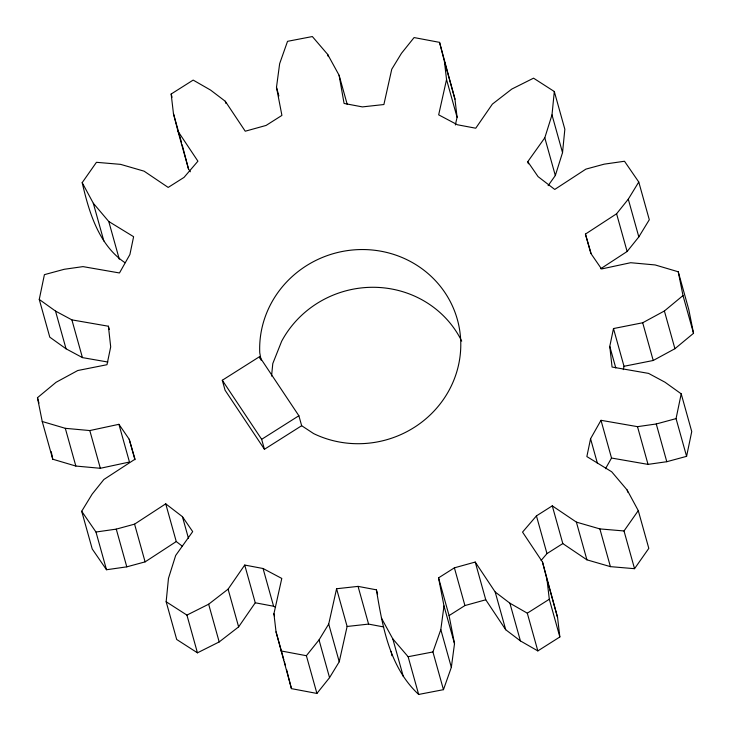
<?xml version="1.0" encoding="UTF-8"?>
<svg xmlns="http://www.w3.org/2000/svg" width="731" height="731" viewBox="0 0 731 731"><rect width="100%" height="100%" fill="white"/><g stroke="black" fill="none" stroke-linecap="round" stroke-linejoin="round"><path stroke-width="1.1" d="M377.598 594.139L376.392 589.826L358.053 586.381L336.58 588.747L347.115 626.467L339.239 661.774L329.553 677.655L316.916 693.436L291.441 688.639L276.035 631.84L273.924 613.738L281.791 578.44L263.059 568.508L244.721 565.054L255.256 602.783L238.626 626.887L219.19 641.937L197.452 652.829L176.692 639.479L166.156 601.75L168.468 578.376L175.678 555.459L192.692 531.611L182.421 516.662L165.727 503.823L134.568 524.145L116.266 529.125L95.971 532.022L81.698 511.261L92.179 494.092L103.875 479.499L135.034 459.178L129.204 439.258L118.925 424.309L89.803 430.559L65.306 428.32L42.234 421.504L37.464 397.71L56.077 382.286L77.778 370.516L106.991 364.714L110.692 346.887L108.398 326.227L71.894 319.876L55.51 311.077L39.255 299.436L44.408 274.655L64.209 269.291L82.968 266.614L119.473 272.965L129.899 254.534L133.609 236.698L108.764 221.493L93.312 203.255L82.192 182.64L96.455 162.309L120.597 164.365L144.08 171.164L168.185 187.428L184.029 177.395L197.918 161.185L177.962 131.242L173.448 113.597L171.155 94.025L193.167 80.09L210.583 90.087L225.285 101.271L245.241 131.214L266.075 125.44L281.919 115.407L276.482 87.327L279.653 63.661L287.539 41.329L312.347 36.55L327.671 54.414L339.102 75.275L347.225 104.378M271.557 376.09L272.791 363.563L281.663 341.231A100.832 96.784 -15.6 0 1 372.847 287.283A100.832 96.784 -15.6 0 1 461.718 341.13M528.376 163.817L527.773 161.67L544.796 137.812L551.996 114.904L554.308 91.521L533.548 78.171L511.81 89.063L492.374 104.113L475.744 128.217L457.405 124.763L438.673 114.84L446.54 79.533L444.43 61.441L439.559 42.361L414.084 37.564L401.447 53.345L391.761 69.226L383.885 104.533L362.412 106.9L344.073 103.446L339.102 75.275M548.122 185.637L555.322 175.541L562.532 152.624L564.844 129.25L554.308 91.521M376.392 589.826C382.596 627.107 389.66 667.513 418.653 694.45L443.461 689.671L432.926 651.951L440.811 629.61L443.991 605.944L438.545 577.865L454.39 567.832L475.232 562.057L495.189 592L505.715 629.729L520.417 640.913L537.833 650.91L559.845 636.975L557.552 617.403L542.503 562.038L522.546 532.095L536.435 515.885L552.28 505.852L576.384 522.108L599.868 528.906L624.009 530.962L638.273 510.631L627.152 490.017L611.701 471.787L586.856 456.573L590.566 438.746L600.992 420.307L637.496 426.657L656.264 423.98L676.056 418.616L681.21 393.835L664.954 382.194L648.571 373.395L612.066 367.044L609.773 346.393L613.483 328.557L642.695 322.764L664.388 310.986L683.001 295.562L678.24 271.777L655.159 264.951L630.661 262.712L601.54 268.962L591.26 254.013L585.43 234.094L616.589 213.772L628.285 199.179L638.766 182.01L624.493 161.249L604.208 164.155L585.897 169.126L554.738 189.448L538.053 176.61L527.773 161.67M443.461 689.671L451.347 667.339L454.518 643.673L449.081 615.593L438.545 577.865M623.315 369.63L624.009 366.286L613.483 328.557M600.992 420.307L611.527 458.035L648.032 464.386L666.791 461.709L686.592 456.345L691.745 431.564L681.21 393.835M316.916 693.436L306.38 655.707L319.027 639.927L328.712 624.046L336.58 588.747M455.349 124.983L457.076 117.262L454.965 99.16L439.559 42.361M605.487 468.708L611.527 458.035M600.69 268.743L627.125 251.501L638.821 236.908L649.302 219.739L638.766 182.01M166.156 601.75L186.926 615.1L208.655 604.208L228.09 589.159L244.721 565.054M552.28 505.852L562.815 543.572L586.92 559.836L610.403 566.635L634.545 568.691L648.808 548.36L638.273 510.631M541.123 560.43L546.971 553.605L562.815 543.572M624.009 366.286L653.222 360.484L674.923 348.714L693.536 333.29L688.766 309.496L678.24 271.777M81.698 511.261L92.234 548.99L106.507 569.751L126.792 566.845L145.103 561.874L176.262 541.552L182.412 546.276M301.665 425.716L264.448 449.282L225.075 390.217L222.297 380.257L259.514 356.691L298.878 415.756L301.665 425.716L313.654 433.611A100.841 96.794 -15.6 0 0 414.111 427.48L415.299 426.73A100.841 96.794 -15.6 0 0 406.18 259.35A100.841 96.794 -15.6 0 0 259.752 352.762L261.131 360.246M264.448 449.282L261.661 439.322L298.878 415.756M449.081 615.593L464.925 605.56L485.759 599.785L505.715 629.729M495.189 592L509.882 603.185L527.298 613.181L549.31 599.246L547.016 579.674L542.503 562.038M42.234 421.504L52.76 459.223L75.841 466.049L100.339 468.288L129.46 462.038L118.925 424.309M381.372 617.997L392.794 638.857L408.126 656.721L432.926 651.951M347.115 626.467L368.588 624.1L383.693 626.951M39.255 299.436L49.79 337.165L66.046 348.806L82.429 357.605L107.868 362.037M255.256 602.783L273.595 606.237L275.569 607.278M280.905 650.91L306.38 655.707M82.192 182.64C88.99 212.072 98.667 244.94 125.028 262.721M177.962 131.242L188.497 168.962L190.362 171.776M222.297 380.257L261.661 439.322M683.001 295.562L693.536 333.29M664.388 310.986L674.923 348.714M628.285 199.179L638.821 236.908M676.056 418.616L686.592 456.345M616.589 213.772L627.125 251.501M642.695 322.764L653.222 360.484M656.264 423.98L666.791 461.709M585.43 234.094L590.849 253.493M551.996 114.904L562.532 152.624M637.496 426.657L648.032 464.386M609.773 346.393L615.785 367.949M544.796 137.812L555.322 175.541M627.152 490.017L627.755 492.173M624.009 530.962L634.545 568.691M590.566 438.746L597.483 463.536M599.868 528.906L610.403 566.635M576.384 522.108L586.92 559.836M444.43 61.441L454.965 99.16M446.54 79.533L457.076 117.262M536.435 515.885L546.971 553.605M547.016 579.674L557.552 617.403M549.31 599.246L559.845 636.975M527.298 613.181L537.833 650.91M509.882 603.185L520.417 640.913M475.232 562.057L485.759 599.785M327.671 54.414L328.274 56.57M454.39 567.832L464.925 605.56M443.991 605.944L454.518 643.673M440.811 629.61L451.347 667.339M276.482 87.327L278.886 95.953M408.126 656.721L418.653 694.45M392.794 638.857L403.329 676.586M225.285 101.271L225.888 103.427M358.053 586.381L368.588 624.1M259.514 356.691L260.072 358.683M328.712 624.046L339.239 661.774M171.155 94.025L172.059 97.26M173.448 113.597L181.58 142.7M182.174 144.857L188.497 168.962M319.027 639.927L329.553 677.655M263.059 568.508L273.595 606.237M273.924 613.738L274.527 615.895M276.035 631.84L283.866 659.865M284.469 662.021L285.364 665.256M228.09 589.159L238.626 626.887M108.764 221.493L119.299 259.213M208.655 604.208L219.19 641.937M182.421 516.662L188.434 538.217M93.312 203.255L103.848 240.983M165.727 503.823L176.262 541.552M108.398 326.227L109.303 329.462M186.926 615.1L197.452 652.829M129.204 439.258L134.924 459.735M134.568 524.145L145.103 561.874M71.894 319.876L82.429 357.605M89.803 430.559L100.339 468.288M55.51 311.077L66.046 348.806M116.266 529.125L126.792 566.845M95.971 532.022L106.507 569.751M65.306 428.32L75.841 466.049M37.464 397.71L38.971 403.101M286.57 669.559L291.441 688.639M51.243 451.657L52.76 459.223M391.14 651.394L391.898 655.725"/></g></svg>
